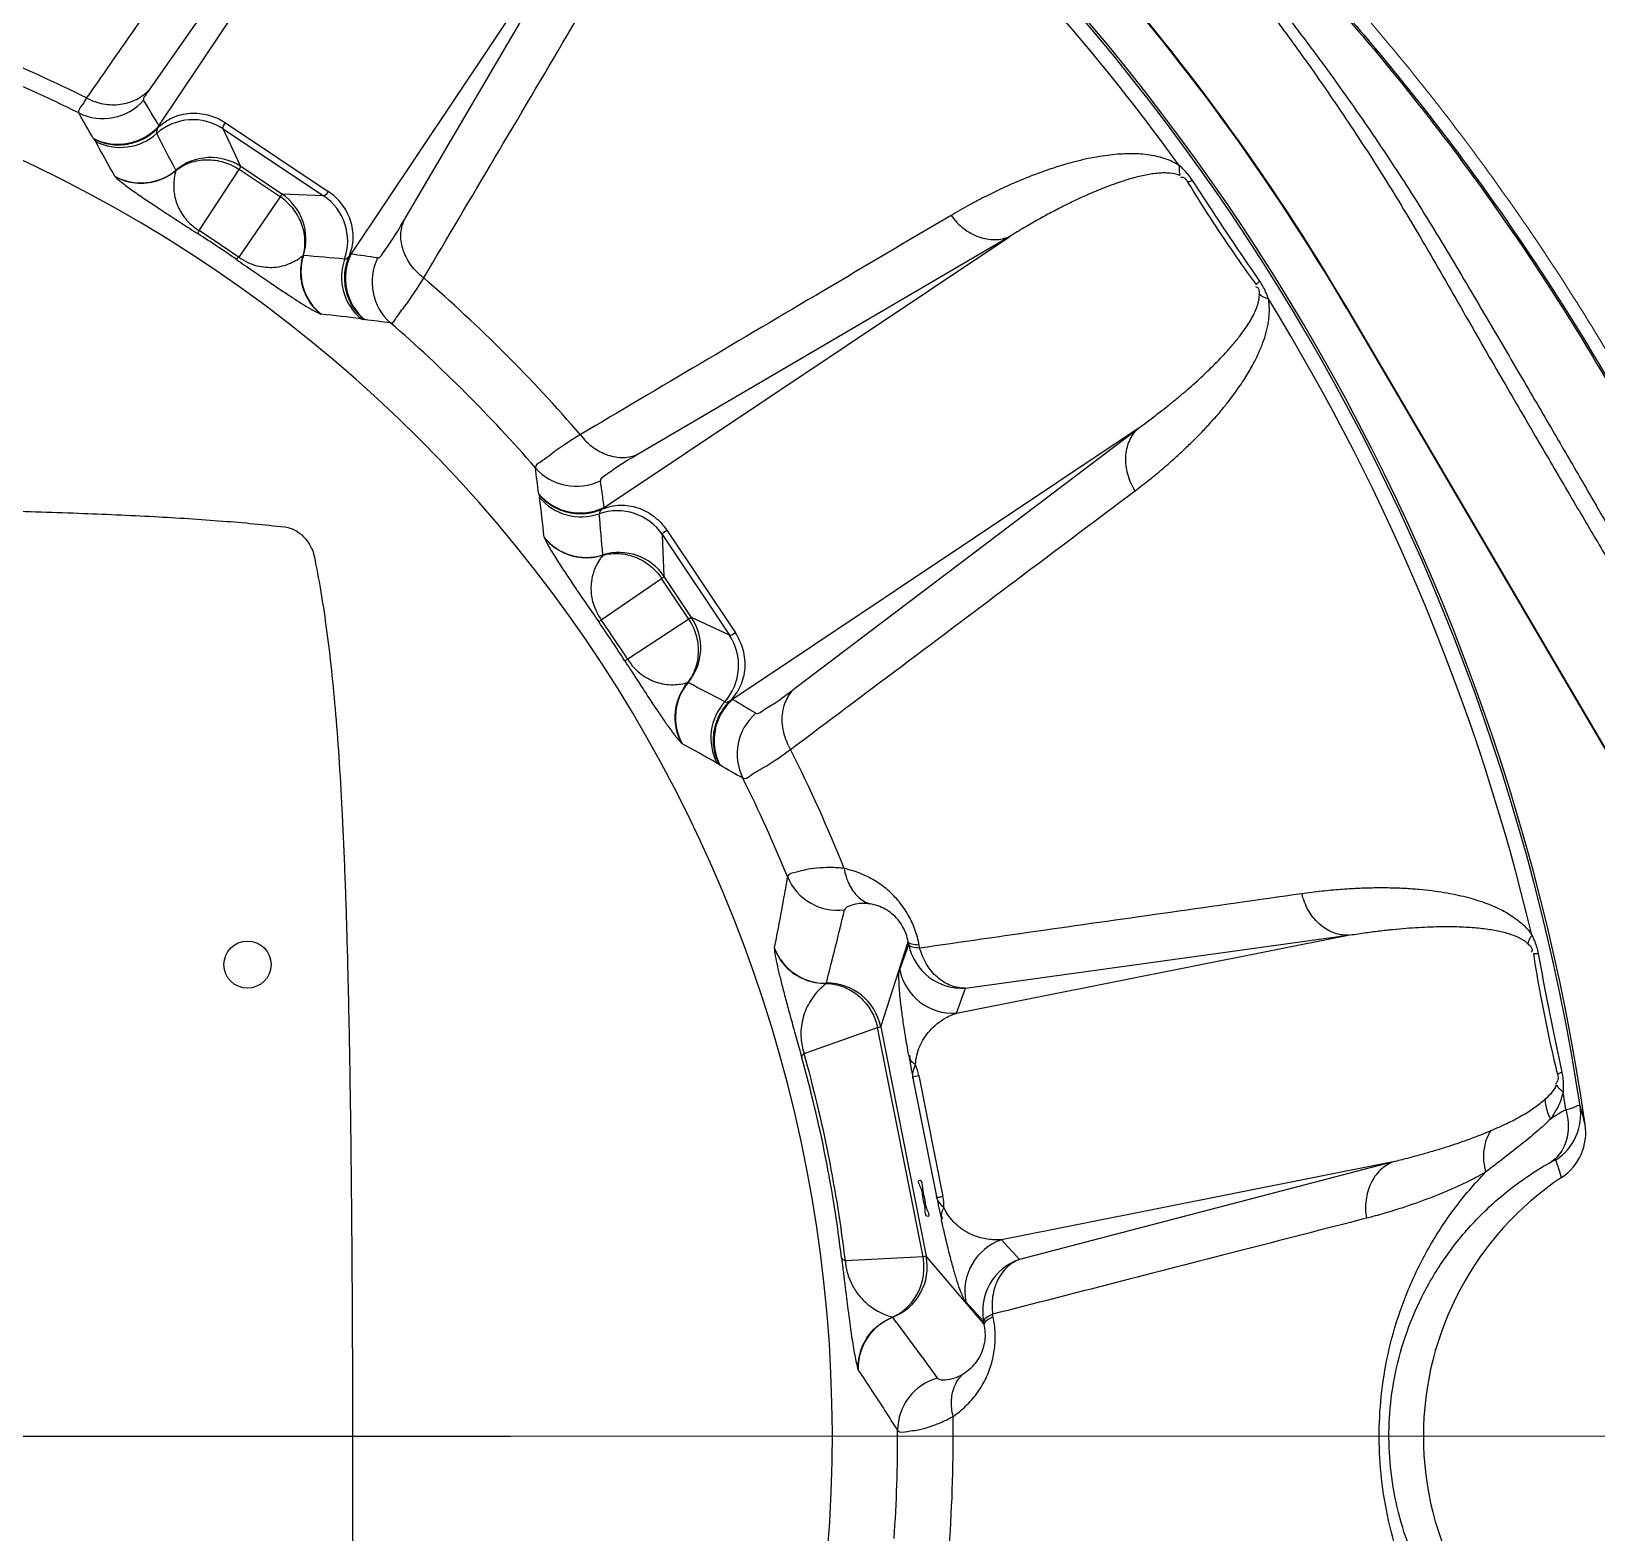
# Model space of a CAD drawing. Header units: millimetres. Extents: x 100 to 1590, y 100 to 694.
# Drawn here: x 1248.379 to 1249.148, y 537.411 to 538.148 of the extents above; entities that cross this region are included whole.
import ezdxf

# ---------------------------------------------------------------- set-up
doc = ezdxf.new("R2010")
doc.units = ezdxf.units.MM
doc.linetypes.add('CENTER', pattern=[2, 1.25, -0.25, 0.25, -0.25])
doc.layers.add('CL', color=1, linetype='CENTER', lineweight=9)
doc.layers.add('OUTLINE', color=6, linetype='Continuous', lineweight=9)

msp = doc.modelspace()

# ---------------------------------------------------------------- linework, layer by layer
at = {"color": 9, "linetype": 'Continuous'}
for p, q in [((1248.44188, 538.10187), (1248.57609, 538.30272)), ((1248.52209, 538.24091), (1248.43718, 538.1196)), ((1248.66931, 538.23806), (1248.5362, 538.03885)), ((1248.5623, 538.05547), (1248.66931, 538.23806)), ((1248.44188, 538.10187), (1248.44143, 538.10091)), ((1248.48215, 538.0818), (1248.47343, 538.10039)), ((1248.47343, 538.10039), (1248.52276, 538.06743)), ((1248.47464, 538.10329), (1248.52497, 538.06966)), ((1248.40958, 538.09577), (1248.40976, 538.09548)), ((1248.40976, 538.09548), (1248.41009, 538.09506)), ((1248.41009, 538.09506), (1248.41031, 538.09477)), ((1248.45019, 538.08005), (1248.45026, 538.07997)), ((1248.46163, 538.05039), (1248.48126, 538.08047)), ((1248.48126, 538.08047), (1248.48215, 538.0818)), ((1248.50136, 538.06704), (1248.48126, 538.08047)), ((1248.50224, 538.06837), (1248.48215, 538.0818)), ((1248.50136, 538.06704), (1248.48107, 538.0374)), ((1248.50224, 538.06837), (1248.50136, 538.06704)), ((1248.52276, 538.06743), (1248.50224, 538.06837)), ((1248.66058, 537.91447), (1248.8598, 538.04758)), ((1248.8598, 538.04758), (1248.6772, 537.94057)), ((1248.51276, 538.03821), (1248.51286, 538.03817)), ((1248.53548, 538.03807), (1248.5362, 538.03885)), ((1248.54209, 538.00687), (1248.54259, 538.00673)), ((1248.54259, 538.00673), (1248.54292, 538.00667)), ((1249.02515, 538.01227), (1249.31548, 537.5169)), ((1248.92282, 537.95326), (1248.7236, 537.82015)), ((1248.75407, 537.82551), (1248.92282, 537.95326)), ((1248.6284, 537.92119), (1248.62846, 537.92086)), ((1248.62846, 537.92086), (1248.6286, 537.92034)), ((1248.6286, 537.92034), (1248.6287, 537.91998)), ((1248.66058, 537.91447), (1248.6598, 537.91375)), ((1248.68916, 537.90103), (1248.72212, 537.8517)), ((1248.6901, 537.88051), (1248.68916, 537.90103)), ((1248.69139, 537.90324), (1248.72502, 537.85291)), ((1248.6599, 537.89113), (1248.65994, 537.89102)), ((1248.65913, 537.85934), (1248.68877, 537.87962)), ((1248.68877, 537.87962), (1248.6901, 537.88051)), ((1248.7022, 537.85953), (1248.68877, 537.87962)), ((1248.70353, 537.86041), (1248.6901, 537.88051)), ((1248.7022, 537.85953), (1248.67212, 537.8399)), ((1248.70353, 537.86041), (1248.7022, 537.85953)), ((1248.72212, 537.8517), (1248.70353, 537.86041)), ((1248.7017, 537.82852), (1248.70178, 537.82845)), ((1248.72264, 537.8197), (1248.7236, 537.82015)), ((1248.71681, 537.78834), (1248.71722, 537.78803)), ((1248.71722, 537.78803), (1248.7175, 537.78785)), ((1248.79636, 537.65939), (1248.8099, 537.70115)), ((1248.80572, 537.68754), (1248.81016, 537.69981)), ((1248.81016, 537.69981), (1248.8099, 537.70115)), ((1248.81554, 537.69824), (1248.8153, 537.69954)), ((1248.83362, 537.66613), (1249.02591, 537.70437)), ((1248.83806, 537.6784), (1249.02591, 537.70437)), ((1248.76968, 537.68085), (1248.76968, 537.68072)), ((1248.83362, 537.66613), (1248.83806, 537.6784)), ((1248.75875, 537.64636), (1248.79479, 537.65908)), ((1248.79479, 537.65908), (1248.79636, 537.65939)), ((1248.81718, 537.54652), (1248.79479, 537.65908)), ((1248.79636, 537.65939), (1248.81875, 537.54683)), ((1248.81218, 537.63428), (1248.82376, 537.57609)), ((1248.81509, 537.63547), (1248.82689, 537.5761)), ((1249.04804, 537.59312), (1248.85575, 537.55487)), ((1249.04804, 537.59312), (1248.86455, 537.54523)), ((1248.86455, 537.54523), (1248.85575, 537.55487)), ((1248.81718, 537.54652), (1248.77902, 537.54448)), ((1248.81875, 537.54683), (1248.81718, 537.54652)), ((1248.84724, 537.51343), (1248.81875, 537.54683)), ((1248.84697, 537.51477), (1248.83817, 537.52441)), ((1248.80226, 537.51692), (1248.80231, 537.51679)), ((1248.84724, 537.51343), (1248.84697, 537.51477)), ((1248.85161, 537.51699), (1248.85134, 537.51829)), ((1248.08016, 537.45842), (1248.61453, 537.45842))]:
    msp.add_line(p, q, dxfattribs=at)
at = {"color": 7, "linetype": 'Continuous'}
msp.add_line((1249.02538, 538.0124), (1249.31571, 537.51703), dxfattribs=at)
at = {"color": 9, "linetype": 'Continuous'}
for points in [[(1248.41031, 538.09477), (1248.41042, 538.09463), (1248.41051, 538.09449), (1248.4106, 538.09436), (1248.41068, 538.09424)], [(1248.4202, 538.0771), (1248.42021, 538.07708), (1248.42023, 538.07706), (1248.42025, 538.07703), (1248.42027, 538.077), (1248.4203, 538.07697), (1248.42033, 538.07694)], [(1248.94953, 538.07497), (1248.94924, 538.07486), (1248.94897, 538.07476), (1248.94869, 538.07466), (1248.94843, 538.07457), (1248.94818, 538.07448), (1248.94793, 538.0744), (1248.9477, 538.07433), (1248.94747, 538.07427), (1248.94726, 538.0742)], [(1248.4611, 538.04882), (1248.46109, 538.04888), (1248.46109, 538.04897), (1248.46111, 538.04909), (1248.46115, 538.04924), (1248.46121, 538.04941), (1248.46129, 538.04962), (1248.46139, 538.04985), (1248.4615, 538.0501), (1248.46163, 538.05039)], [(1248.47983, 538.03631), (1248.47989, 538.03632), (1248.47998, 538.03636), (1248.48008, 538.03642), (1248.4802, 538.03652), (1248.48034, 538.03664), (1248.48049, 538.03679), (1248.48067, 538.03696), (1248.48086, 538.03717), (1248.48107, 538.03739)], [(1248.98247, 538.02568), (1248.98226, 538.02546), (1248.98205, 538.02524), (1248.98186, 538.02503), (1248.98167, 538.02482), (1248.9815, 538.02462), (1248.98133, 538.02442), (1248.98117, 538.02423), (1248.98103, 538.02405), (1248.98089, 538.02387)], [(1248.52141, 538.0094), (1248.52145, 538.00938), (1248.52149, 538.00937), (1248.52153, 538.00936), (1248.52156, 538.00935), (1248.52159, 538.00934), (1248.52161, 538.00934)], [(1248.54109, 538.0071), (1248.54124, 538.00707), (1248.5414, 538.00704), (1248.54157, 538.00701), (1248.54174, 538.00696), (1248.54209, 538.00687)], [(1248.6287, 537.91998), (1248.62874, 537.91981), (1248.62878, 537.91965), (1248.62881, 537.9195), (1248.62883, 537.91935)], [(1248.63107, 537.89988), (1248.63108, 537.89986), (1248.63108, 537.89983), (1248.63109, 537.8998), (1248.6311, 537.89976), (1248.63112, 537.89972), (1248.63113, 537.89968)], [(1248.65804, 537.8581), (1248.65805, 537.85816), (1248.65809, 537.85824), (1248.65815, 537.85834), (1248.65825, 537.85846), (1248.65837, 537.8586), (1248.65852, 537.85876), (1248.65869, 537.85894), (1248.6589, 537.85913), (1248.65913, 537.85934)], [(1248.67055, 537.83937), (1248.67062, 537.83935), (1248.67071, 537.83936), (1248.67082, 537.83938), (1248.67097, 537.83942), (1248.67115, 537.83948), (1248.67135, 537.83956), (1248.67158, 537.83965), (1248.67183, 537.83977), (1248.67212, 537.8399)], [(1248.69867, 537.7986), (1248.6987, 537.79857), (1248.69873, 537.79854), (1248.69876, 537.79852), (1248.69879, 537.7985), (1248.69881, 537.79848), (1248.69884, 537.79847)], [(1248.71597, 537.78894), (1248.7161, 537.78886), (1248.71624, 537.78877), (1248.71638, 537.78867), (1248.71652, 537.78857), (1248.71681, 537.78834)], [(1248.74407, 537.69844), (1248.74406, 537.69841), (1248.74406, 537.69838), (1248.74406, 537.69834), (1248.74406, 537.69829), (1248.74406, 537.69824), (1248.74407, 537.69818)], [(1249.1169, 537.69551), (1249.11713, 537.69548), (1249.11736, 537.69545), (1249.1176, 537.69543), (1249.11786, 537.69541), (1249.11813, 537.69539), (1249.1184, 537.69538), (1249.11869, 537.69536), (1249.11899, 537.69535), (1249.1193, 537.69534)], [(1248.75762, 537.64419), (1248.75761, 537.6444), (1248.75764, 537.64462), (1248.7577, 537.64484), (1248.75779, 537.64508), (1248.75791, 537.64532), (1248.75807, 537.64557), (1248.75827, 537.64582), (1248.75849, 537.64609), (1248.75875, 537.64636)], [(1249.12871, 537.63614), (1249.12891, 537.63625), (1249.12911, 537.63636), (1249.12933, 537.63647), (1249.12956, 537.63659), (1249.1298, 537.63671), (1249.13005, 537.63683), (1249.13031, 537.63695), (1249.13058, 537.63708), (1249.13086, 537.6372)], [(1249.12597, 537.59324), (1249.12637, 537.59346), (1249.12672, 537.59364), (1249.12703, 537.59379), (1249.1273, 537.59392), (1249.12753, 537.59401), (1249.12771, 537.59408), (1249.12784, 537.59411), (1249.12793, 537.59411), (1249.12797, 537.59408)], [(1248.77714, 537.54605), (1248.77721, 537.54586), (1248.77732, 537.54567), (1248.77746, 537.54548), (1248.77763, 537.5453), (1248.77784, 537.54513), (1248.77809, 537.54496), (1248.77836, 537.54479), (1248.77867, 537.54464), (1248.77902, 537.54448)], [(1248.78528, 537.49098), (1248.7853, 537.49093), (1248.78532, 537.49088), (1248.78533, 537.49084), (1248.78535, 537.4908), (1248.78537, 537.49077), (1248.78538, 537.49074)]]:
    msp.add_lwpolyline(points, dxfattribs=at)
msp.add_circle((1248.48539, 537.68999), 0.01158, dxfattribs=at)
for centre, radius, start, end in [((1248.08016, 537.45842), 1.07206, 8.69647, 56.29203), ((1248.08016, 537.45842), 1.0732, 8.20144, 55.91619), ((1248.08016, 537.45842), 1.06481, 35.87074, 54.12926), ((1248.08016, 537.45842), 1.09533, 30.37379, 41.98787), ((1248.08016, 537.45842), 0.73363, 63.59834, 67.64787), ((1248.08016, 537.45842), 0.72532, 63.61597, 67.6153), ((1248.41432, 538.13217), 0.02674, 243.72267, 318.63782), ((1247.51861, 537.56233), 1.06936, 30.30108, 31.0879), ((1247.50998, 537.58996), 1.03205, 29.34697, 30.14163), ((1248.42181, 538.11954), 0.02674, 242.77492, 318.63544), ((1248.42296, 538.11798), 0.02673, 242.63927, 311.83188), ((1248.45862, 538.07813), 0.02674, 56.36469, 131.81436), ((1246.50821, 537.07867), 2.18495, 27.27785, 27.81049), ((1248.08016, 537.45842), 0.69242, 274.08851, 66.68372), ((1247.52532, 537.59086), 1.01845, 28.51803, 29.62081), ((1248.46734, 538.05954), 0.02674, 56.36366, 129.89913), ((1248.43303, 538.10056), 0.02673, 241.3136, 309.91285), ((1248.48735, 538.04617), 0.02674, 342.60086, 56.13635), ((1248.50786, 538.04523), 0.02674, 340.68562, 56.13533), ((1248.11268, 537.5071), 0.6441, 55.24803, 57.25197), ((1248.09881, 537.48635), 0.67065, 55.25112, 57.24888), ((1248.53837, 538.03017), 0.02673, 162.58733, 231.18782), ((1248.32871, 535.83631), 2.20955, 84.69247, 85.21918), ((1248.55832, 538.02754), 0.02673, 160.66687, 229.86053), ((1248.5602, 538.02707), 0.02674, 153.8646, 229.72516), ((1248.39109, 536.97967), 1.06907, 81.4906, 82.19898), ((1248.57329, 538.0252), 0.02674, 153.8641, 228.8722), ((1248.08016, 537.45842), 0.75185, 40.85016, 49.14984), ((1248.08016, 537.45842), 1.06481, 13.37128, 31.62926), ((1248.41376, 536.98714), 1.02787, 82.88424, 83.97691), ((1248.41991, 536.98223), 1.0318, 82.43774, 83.15309), ((1248.08016, 537.45842), 0.72453, 41.02159, 48.97841), ((1248.64693, 537.95155), 0.02674, 221.12849, 296.13759), ((1247.60396, 537.79818), 1.0318, 6.84691, 7.56226), ((1248.6488, 537.93847), 0.02674, 220.27492, 296.13544), ((1247.60141, 537.76936), 1.06907, 7.80102, 8.5094), ((1247.61823, 537.79311), 1.01845, 6.01803, 7.12081), ((1248.64927, 537.93659), 0.02673, 220.13927, 289.33188), ((1248.66696, 537.88613), 0.02674, 33.86469, 109.31436), ((1246.48255, 537.70914), 2.18495, 4.77785, 5.31049), ((1248.6519, 537.91664), 0.02673, 218.8136, 287.41285), ((1248.6679, 537.86561), 0.02674, 33.86366, 107.39913), ((1248.10808, 537.47708), 0.67065, 32.75112, 34.74888), ((1248.68127, 537.8456), 0.02674, 320.10086, 33.63635), ((1248.12883, 537.49095), 0.6441, 32.74803, 34.75197), ((1248.69986, 537.83689), 0.02674, 318.18562, 33.63533), ((1248.72229, 537.8113), 0.02673, 140.08733, 208.68782), ((1247.68903, 535.86467), 2.20955, 62.19247, 62.71918), ((1248.73971, 537.80123), 0.02673, 138.16687, 207.36053), ((1248.74127, 537.80008), 0.02674, 131.3646, 207.22516), ((1248.18421, 536.89713), 1.06907, 58.9906, 59.69898), ((1248.75264, 537.79334), 0.02674, 131.3641, 206.3722), ((1248.20801, 536.89535), 1.02787, 60.38424, 61.47691), ((1248.08016, 537.45842), 0.75185, 21.76014, 26.64984), ((1248.21182, 536.88846), 1.0318, 59.93774, 60.65309), ((1248.08016, 537.45842), 0.72453, 22.28545, 26.47841), ((1248.77529, 537.74337), 0.02674, 202.39938, 277.08662), ((1245.90232, 538.41022), 2.95867, 345.72836, 346.44626), ((1248.76919, 537.70758), 0.02674, 199.99144, 271.03589), ((1248.83637, 537.70508), 0.02674, 191.36797, 273.61862), ((1248.83194, 537.69281), 0.02674, 191.36788, 273.61859), ((1248.77015, 537.65412), 0.02674, 11.37907, 91.01146), ((1248.13756, 537.46984), 0.64411, 6.7949, 15.7051), ((1248.11303, 537.46496), 0.67072, 6.80904, 15.6909), ((1252.85825, 538.37642), 4.11356, 190.23369, 190.39379), ((1248.78699, 537.62989), 0.02865, 11.24422, 22.20276), ((1248.08016, 537.45842), 1.06481, 8.65975, 9.12926), ((1249.22311, 537.46255), 0.18041, 120.02761, 122.82127), ((1249.1135, 537.61651), 0.02669, 302.819, 8.64991), ((1248.20527, 537.35641), 0.97122, 15.2284, 15.7793), ((1247.244, 536.97306), 1.98368, 17.98223, 18.24397), ((1249.2157, 537.45842), 0.15281, 123.76085, 236.23915), ((1252.82898, 538.43516), 4.09632, 192.10573, 192.26652), ((1248.7988, 537.57051), 0.02865, 0.29724, 11.25578), ((1248.86441, 537.52957), 0.02674, 108.88144, 191.13209), ((1248.79251, 537.54168), 0.02674, 291.48854, 11.12093), ((1248.8732, 537.51993), 0.02674, 108.88135, 191.13202), ((1248.81209, 537.49191), 0.02674, 111.46396, 182.50867), ((1246.43233, 535.74566), 2.95867, 36.05374, 36.77164), ((1248.83142, 537.46118), 0.02674, 105.41324, 180.09914), ((1248.08016, 537.45842), 0.75185, 355.85016, 0.73986), ((1248.08016, 537.45842), 0.72453, 356.02159, 0.21455)]:
    msp.add_arc(centre, radius, start, end, dxfattribs=at)
at = {"color": 7, "linetype": 'Continuous'}
for centre, radius, start, end in [((1248.08016, 537.45842), 1.0956, 30.37379, 41.98687), ((1249.11591, 537.60769), 0.02675, 303.78916, 8.22694)]:
    msp.add_arc(centre, radius, start, end, dxfattribs=at)
at = {"color": 9, "linetype": 'Continuous'}
for points, start_tangent, end_tangent in [([(1248.89039, 538.27161), (1248.89727, 538.26442), (1248.90824, 538.25272), (1248.91999, 538.23984), (1248.93256, 538.22566), (1248.94597, 538.21003), (1248.96023, 538.19279), (1248.97537, 538.17376), (1248.99138, 538.15272), (1249.00825, 538.12945), (1249.02596, 538.10365), (1249.04458, 538.07486), (1249.06402, 538.04258), (1249.08366, 538.00846), (1249.10228, 537.97623), (1249.1189, 537.94771), (1249.13367, 537.9225), (1249.14699, 537.89989), (1249.15905, 537.87952), (1249.17001, 537.86111), (1249.18, 537.84444), (1249.1891, 537.8293), (1249.19743, 537.81555), (1249.20504, 537.80304), (1249.21201, 537.79166), (1249.21837, 537.78133), (1249.22419, 537.77194), (1249.2295, 537.76343), (1249.23434, 537.75574), (1249.23873, 537.74882), (1249.24271, 537.7426), (1249.24631, 537.73702), (1249.24958, 537.73201), (1249.25251, 537.72756), (1249.25512, 537.72366), (1249.25741, 537.72029), (1249.25941, 537.71738), (1249.26118, 537.71486), (1249.26426, 537.71063), (1249.268, 537.70593)], (0.693821, -0.720148), (0.66531, -0.746567)), ([(1248.8921, 538.27326), (1248.90246, 538.26282), (1248.91359, 538.25132), (1248.92552, 538.23866), (1248.93827, 538.22472), (1248.95188, 538.20936), (1248.96635, 538.19242), (1248.98171, 538.17371), (1248.99796, 538.15303), (1249.01509, 538.13015), (1249.03311, 538.10477), (1249.05212, 538.07638), (1249.07181, 538.04484), (1249.09132, 538.01202), (1249.10948, 537.98109), (1249.12557, 537.9536), (1249.13975, 537.92921), (1249.15244, 537.90727), (1249.16386, 537.88745), (1249.17417, 537.8695), (1249.18351, 537.85321), (1249.19199, 537.83839), (1249.1997, 537.82491), (1249.20671, 537.81263), (1249.21311, 537.80144), (1249.21895, 537.79126), (1249.22426, 537.782), (1249.2291, 537.77359), (1249.2335, 537.76598), (1249.23748, 537.75911), (1249.24109, 537.75293), (1249.24436, 537.74738), (1249.24731, 537.74239), (1249.24997, 537.73794), (1249.25233, 537.73401), (1249.25441, 537.73059), (1249.25622, 537.72764), (1249.25781, 537.72509), (1249.26056, 537.72083), (1249.2639, 537.71598)], (0.708291, -0.70592), (0.598403, -0.801195)), ([(1248.49076, 538.23711), (1248.46197, 538.19566), (1248.43385, 538.15516), (1248.40637, 538.11553)], (-0.570577, -0.821244), (-0.569735, -0.821829)), ([(1248.95758, 538.22665), (1249.0275, 538.15238), (1249.0847, 538.08061), (1249.13104, 538.01278), (1249.16869, 537.9491), (1249.19948, 537.88921), (1249.22455, 537.8333), (1249.24489, 537.7813), (1249.26146, 537.73273)], (0.716492, -0.697595), (0.302729, -0.953077)), ([(1248.95816, 538.22725), (1249.02813, 538.15292), (1249.08537, 538.0811), (1249.13174, 538.01323), (1249.16942, 537.9495), (1249.20023, 537.88957), (1249.22532, 537.83362), (1249.24568, 537.78158), (1249.26225, 537.73298)], (0.716484, -0.697604), (0.302729, -0.953077)), ([(1248.57193, 538.02714), (1248.60672, 538.0859), (1248.64256, 538.14651), (1248.6796, 538.20919)], (0.50975, 0.860323), (0.508514, 0.861054)), ([(1248.40637, 538.11553), (1248.40437, 538.11226), (1248.40248, 538.10819)], (-0.533671, -0.845692), (0.345771, -0.938319)), ([(1248.40637, 538.11553), (1248.41454, 538.11266), (1248.42299, 538.11241), (1248.43081, 538.11481), (1248.43718, 538.1196)], (0.883364, -0.468687), (0.678391, 0.734701)), ([(1248.43718, 538.1196), (1248.43567, 538.11736), (1248.43439, 538.1145)], (-0.573614, -0.819126), (0.51635, -0.856378)), ([(1248.44143, 538.10091), (1248.44858, 538.10585), (1248.45719, 538.108), (1248.46624, 538.10711), (1248.47464, 538.10329)], (0.704287, 0.709916), (0.83147, -0.55557)), ([(1248.40976, 538.09548), (1248.41792, 538.09283), (1248.42649, 538.09291), (1248.43461, 538.0957), (1248.44143, 538.10091)], (0.888966, -0.457973), (0.686654, 0.726985)), ([(1248.44143, 538.10091), (1248.44079, 538.09806)], (-0.412268, -0.911063), (0.465607, -0.884991)), ([(1248.47343, 538.10039), (1248.47464, 538.10329)], (-0.58207, 0.813138), (0.555689, 0.83139)), ([(1248.45026, 538.07997), (1248.45732, 538.08378), (1248.46538, 538.08519), (1248.47364, 538.08404), (1248.48126, 538.08047)], (0.789774, 0.613398), (0.832182, -0.554503)), ([(1248.94302, 538.08236), (1248.93941, 538.08435), (1248.93558, 538.08585), (1248.93153, 538.08693), (1248.92731, 538.08764), (1248.92296, 538.08803), (1248.9185, 538.08812), (1248.91386, 538.08794), (1248.90898, 538.0875), (1248.90379, 538.08677), (1248.89824, 538.08573), (1248.89229, 538.08435), (1248.8859, 538.08259), (1248.87902, 538.0804), (1248.87176, 538.07778), (1248.86431, 538.07479), (1248.85663, 538.0714), (1248.84859, 538.06752), (1248.84005, 538.06305), (1248.83092, 538.05787)], (-0.8382, 0.545363), (-0.861051, -0.508518)), ([(1248.94302, 538.08236), (1248.94299, 538.07897), (1248.94349, 538.07765)], (-0.094072, -0.995565), (0.511803, -0.859103)), ([(1248.94953, 538.07497), (1248.94742, 538.07787), (1248.94302, 538.08236)], (-0.541307, 0.840825), (-0.752275, 0.65885)), ([(1248.42033, 538.07694), (1248.43042, 538.07383), (1248.44095, 538.07489), (1248.45026, 538.07997)], (0.877663, -0.479279), (0.766186, 0.642618)), ([(1248.42033, 538.07694), (1248.42348, 538.07418), (1248.42619, 538.0721), (1248.42916, 538.06995), (1248.43222, 538.06781), (1248.43528, 538.06572), (1248.43839, 538.06363), (1248.44167, 538.06145), (1248.44534, 538.05904), (1248.44917, 538.05654), (1248.453, 538.05405), (1248.45689, 538.05153), (1248.4611, 538.04882)], (0.702905, -0.711283), (0.84103, -0.540989)), ([(1248.45026, 538.07997), (1248.44943, 538.07621), (1248.44915, 538.07276), (1248.44929, 538.06959), (1248.44976, 538.06679), (1248.45086, 538.06318), (1248.45233, 538.06006), (1248.45432, 538.05702), (1248.45675, 538.05424), (1248.46163, 538.05039)], (-0.280799, -0.959767), (0.849574, -0.527469)), ([(1248.94321, 538.07748), (1248.9384, 538.07859), (1248.93567, 538.0787), (1248.93277, 538.07856), (1248.92973, 538.07821), (1248.92656, 538.07767), (1248.92323, 538.07694), (1248.91969, 538.07601), (1248.91589, 538.07488), (1248.91179, 538.0735), (1248.90736, 538.07187), (1248.90255, 538.06995), (1248.89734, 538.0677), (1248.89178, 538.06514), (1248.88604, 538.06232), (1248.88008, 538.05924), (1248.87379, 538.0558), (1248.86706, 538.05195), (1248.8598, 538.04758)], (-0.921749, 0.387787), (-0.85111, -0.524988)), ([(1248.94726, 538.0742), (1248.94531, 538.07634), (1248.94356, 538.07637)], (-0.478144, 0.878281), (-0.952131, -0.305691)), ([(1248.98247, 538.02568), (1248.97168, 538.04147), (1248.96067, 538.05793), (1248.94953, 538.07497)], (-0.569909, 0.821708), (-0.541007, 0.841018)), ([(1248.51276, 538.03821), (1248.51358, 538.04619), (1248.51179, 538.05418), (1248.50758, 538.06137), (1248.50136, 538.06704)], (0.264473, 0.964393), (-0.830756, 0.556637)), ([(1248.52497, 538.06966), (1248.52276, 538.06743)], (-0.555452, -0.831549), (-0.97399, 0.226589)), ([(1248.53548, 538.03807), (1248.53731, 538.04657), (1248.536, 538.05535), (1248.53172, 538.06336), (1248.52497, 538.06966)], (0.386358, 0.922349), (-0.83147, 0.55557)), ([(1248.98089, 538.02387), (1248.96957, 538.03981), (1248.95833, 538.0566), (1248.94726, 538.0742)], (-0.593137, 0.805102), (-0.516751, 0.856136)), ([(1248.54928, 538.03698), (1248.55163, 538.03894), (1248.55603, 538.04518), (1248.5623, 538.05547)], (0.989544, -0.144233), (0.505408, 0.86288)), ([(1248.57193, 538.02714), (1248.5658, 538.03333), (1248.56192, 538.04065), (1248.56071, 538.04831), (1248.5623, 538.05547)], (-0.794806, 0.606864), (0.407785, 0.913078)), ([(1248.83092, 538.05787), (1248.76824, 538.02083), (1248.70763, 537.98499), (1248.64887, 537.9502)], (-0.861054, -0.508514), (-0.860323, -0.50975)), ([(1248.83092, 538.05787), (1248.83713, 538.05143), (1248.84459, 538.04731), (1248.85245, 538.04597), (1248.8598, 538.04758)], (0.586145, -0.810206), (0.91298, 0.408004)), ([(1248.47983, 538.03631), (1248.484, 538.03342), (1248.48802, 538.03064), (1248.49184, 538.02802), (1248.49539, 538.0256), (1248.49867, 538.02337), (1248.50171, 538.02132), (1248.50451, 538.01946), (1248.50713, 538.01773), (1248.50962, 538.01613), (1248.51197, 538.01464), (1248.51627, 538.01204), (1248.52141, 538.0094)], (0.822027, -0.569449), (0.926158, -0.377136)), ([(1248.48107, 538.0374), (1248.48555, 538.03478), (1248.49006, 538.03317), (1248.49435, 538.03243), (1248.49843, 538.03241), (1248.50248, 538.03306), (1248.50658, 538.03445), (1248.51276, 538.03821)], (0.813025, -0.582229), (0.779245, 0.626719)), ([(1248.52141, 538.0094), (1248.51467, 538.01753), (1248.51163, 538.02766), (1248.51276, 538.03821)], (-0.778653, 0.627455), (0.300498, 0.953782)), ([(1248.54259, 538.00673), (1248.53702, 538.01325), (1248.53381, 538.0212), (1248.53327, 538.02977), (1248.53548, 538.03807)], (-0.763297, 0.646048), (0.408896, 0.912581)), ([(1248.53309, 538.03639), (1248.53548, 538.03807)], (0.995833, -0.091201), (0.683944, 0.729535)), ([(1248.5557, 538.00506), (1248.55847, 538.00753), (1248.56394, 538.01497), (1248.57193, 538.02714)], (0.999281, -0.037921), (0.536172, 0.844108)), ([(1248.98236, 538.01888), (1248.98189, 538.02204), (1248.98062, 538.02278)], (-0.00657, 0.999978), (-0.970554, 0.240883)), ([(1248.9868, 538.01683), (1248.98543, 538.02037), (1248.98247, 538.02568)], (-0.321102, 0.947045), (-0.569296, 0.822133)), ([(1248.92127, 537.92265), (1248.92833, 537.92811), (1248.93464, 537.9333), (1248.94034, 537.93824), (1248.94553, 537.943), (1248.95032, 537.94764), (1248.95481, 537.95223), (1248.95906, 537.95684), (1248.96301, 537.96138), (1248.96651, 537.96567), (1248.96959, 537.9697), (1248.9723, 537.97347), (1248.97466, 537.977), (1248.97671, 537.98029), (1248.9785, 537.98338), (1248.98005, 537.98628), (1248.98141, 537.98902), (1248.9826, 537.99164), (1248.98364, 537.99418), (1248.98535, 537.9992), (1248.98662, 538.00446), (1248.98702, 538.00712), (1248.98728, 538.01213), (1248.9868, 538.01683)], (0.799315, 0.600912), (-0.18575, 0.982597)), ([(1248.92282, 537.95326), (1248.92862, 537.95753), (1248.93385, 537.96153), (1248.9386, 537.9653), (1248.94297, 537.96888), (1248.94702, 537.97233), (1248.95086, 537.97571), (1248.95453, 537.97907), (1248.95796, 537.98235), (1248.96104, 537.9854), (1248.96379, 537.98825), (1248.96623, 537.99089), (1248.96839, 537.99333), (1248.9703, 537.99559), (1248.97199, 537.99769), (1248.97483, 538.00147), (1248.97711, 538.00487), (1248.979, 538.00812), (1248.9806, 538.01144), (1248.98174, 538.01466), (1248.98236, 538.01888)], (0.81073, 0.585421), (-0.006634, 0.999978)), ([(1248.9868, 538.01683), (1248.98365, 538.0181), (1248.98263, 538.01908)], (-0.955818, 0.29396), (-0.597785, 0.801657)), ([(1248.92127, 537.92265), (1248.9177, 537.93084), (1248.91675, 537.93931), (1248.91852, 537.94708), (1248.92282, 537.95326)], (-0.524224, 0.85158), (0.72633, 0.687346)), ([(1248.64887, 537.9502), (1248.6367, 537.94221), (1248.62926, 537.93673), (1248.62679, 537.93397)], (-0.844108, -0.536172), (0.037921, -0.999281)), ([(1248.64887, 537.9502), (1248.65506, 537.94407), (1248.66239, 537.94019), (1248.67004, 537.93897), (1248.6772, 537.94057)], (0.606859, -0.79481), (0.91309, 0.407758)), ([(1248.6772, 537.94057), (1248.66692, 537.93429), (1248.66068, 537.9299), (1248.65871, 537.92755)], (-0.86288, -0.505408), (0.144236, -0.989543)), ([(1248.62846, 537.92086), (1248.63498, 537.91529), (1248.64294, 537.91207), (1248.6515, 537.91154), (1248.6598, 537.91375)], (0.646039, -0.763304), (0.91259, 0.408875)), ([(1248.75213, 537.79566), (1248.80651, 537.83644), (1248.86288, 537.87876), (1248.92127, 537.92265)], (0.800179, 0.599761), (0.799316, 0.60091)), ([(1248.31456, 537.91386), (1248.36077, 537.91291), (1248.40227, 537.91165), (1248.43968, 537.90999), (1248.47328, 537.90779), (1248.50367, 537.90487)], (0.999862, -0.016606), (0.993292, -0.115632)), ([(1248.6598, 537.91375), (1248.65812, 537.91136)], (-0.729534, -0.683944), (0.091494, -0.995806)), ([(1248.6598, 537.91375), (1248.6683, 537.91558), (1248.67708, 537.91427), (1248.68509, 537.90998), (1248.69139, 537.90324)], (0.922349, 0.386358), (0.55557, -0.83147)), ([(1248.50367, 537.90487), (1248.50695, 537.90406), (1248.50972, 537.90267), (1248.51201, 537.90095), (1248.51533, 537.89711), (1248.51727, 537.89342), (1248.51824, 537.89016)], (0.993226, -0.116201), (0.198835, -0.980033)), ([(1248.63113, 537.89968), (1248.63299, 537.89593), (1248.6347, 537.89297), (1248.63662, 537.88984), (1248.63862, 537.8867), (1248.64065, 537.88359), (1248.64272, 537.88048), (1248.64492, 537.8772), (1248.64738, 537.87357), (1248.64997, 537.86979), (1248.65255, 537.86603), (1248.65519, 537.86222), (1248.65804, 537.8581)], (0.377204, -0.92613), (0.569983, -0.821657)), ([(1248.63113, 537.89968), (1248.63926, 537.89294), (1248.6494, 537.8899), (1248.65994, 537.89102)], (0.627443, -0.778663), (0.953783, 0.300495)), ([(1248.68916, 537.90103), (1248.69139, 537.90324)], (-0.226588, 0.973991), (0.831549, 0.555451)), ([(1248.51824, 537.89016), (1248.52123, 537.87407), (1248.52392, 537.85648), (1248.52631, 537.83712), (1248.52841, 537.81574), (1248.53022, 537.79208), (1248.53176, 537.76602), (1248.53303, 537.73763), (1248.53408, 537.70685), (1248.53493, 537.6734), (1248.53562, 537.6371), (1248.53616, 537.59784), (1248.53657, 537.55531), (1248.53685, 537.50935), (1248.537, 537.45981), (1248.537, 537.40624), (1248.53682, 537.34805), (1248.53637, 537.28459), (1248.53554, 537.22126), (1248.53432, 537.1655), (1248.53257, 537.11616), (1248.53011, 537.07301), (1248.5266, 537.03491)], (0.198836, -0.980033), (-0.115632, -0.993292)), ([(1248.65994, 537.89102), (1248.65774, 537.88787), (1248.65615, 537.88479), (1248.65508, 537.88181), (1248.65443, 537.87904), (1248.65407, 537.87529), (1248.65424, 537.87184), (1248.65491, 537.86827), (1248.6561, 537.86477), (1248.65913, 537.85934)], (-0.626711, -0.779252), (0.58305, -0.812436)), ([(1248.65994, 537.89102), (1248.66793, 537.89184), (1248.67591, 537.89006), (1248.6831, 537.88584), (1248.68877, 537.87962)], (0.964393, 0.264473), (0.556637, -0.830756)), ([(1248.7017, 537.82852), (1248.70551, 537.83559), (1248.70692, 537.84365), (1248.70578, 537.8519), (1248.7022, 537.85953)], (0.613398, 0.789774), (-0.554503, 0.832182)), ([(1248.72502, 537.85291), (1248.72212, 537.8517)], (-0.83139, -0.555689), (-0.813138, 0.582071)), ([(1248.72264, 537.8197), (1248.72758, 537.82686), (1248.72973, 537.83547), (1248.72884, 537.84451), (1248.72502, 537.85291)], (0.709916, 0.704287), (-0.55557, 0.83147)), ([(1248.67055, 537.83937), (1248.6733, 537.83511), (1248.67595, 537.831), (1248.67848, 537.82712), (1248.68083, 537.82352), (1248.68301, 537.82021), (1248.68503, 537.81716), (1248.68691, 537.81436), (1248.68867, 537.81176), (1248.69035, 537.80933), (1248.69195, 537.80705), (1248.69493, 537.80301), (1248.69867, 537.7986)], (0.541535, -0.840678), (0.711335, -0.702853)), ([(1248.67212, 537.8399), (1248.67525, 537.83577), (1248.6788, 537.83255), (1248.68248, 537.83023), (1248.68624, 537.82865), (1248.69023, 537.8277), (1248.69456, 537.82741), (1248.7017, 537.82852)], (0.528327, -0.849041), (0.959764, 0.280808)), ([(1248.69867, 537.7986), (1248.69556, 537.80869), (1248.69662, 537.81922), (1248.7017, 537.82852)], (-0.479265, 0.87767), (0.642621, 0.766184)), ([(1248.73497, 537.81341), (1248.7379, 537.81433), (1248.74435, 537.81841), (1248.75407, 537.82551)], (0.859024, -0.511936), (0.797146, 0.603786)), ([(1248.75213, 537.79566), (1248.74884, 537.80372), (1248.74806, 537.81197), (1248.74987, 537.81951), (1248.75407, 537.82551)], (-0.502068, 0.864828), (0.726164, 0.687521)), ([(1248.71722, 537.78803), (1248.71457, 537.79618), (1248.71464, 537.80476), (1248.71743, 537.81288), (1248.72264, 537.8197)], (-0.457962, 0.888972), (0.727, 0.686637)), ([(1248.71979, 537.81906), (1248.72264, 537.8197)], (0.885128, -0.465347), (0.911062, 0.412269)), ([(1248.72869, 537.78146), (1248.73219, 537.78269), (1248.7401, 537.78747), (1248.75213, 537.79566)], (0.908703, -0.417442), (0.818385, 0.57467)), ([(1248.77843, 537.73715), (1248.77142, 537.73762), (1248.76502, 537.73734), (1248.75944, 537.73651), (1248.75495, 537.73539), (1248.75057, 537.73318)], (-0.992003, 0.126214), (-0.257574, -0.966259)), ([(1248.8153, 537.69954), (1248.81318, 537.70722), (1248.8099, 537.71431), (1248.80538, 537.7209), (1248.79976, 537.72665), (1248.7933, 537.73131), (1248.78616, 537.73482), (1248.77843, 537.73715)], (-0.186693, 0.982418), (-0.97743, 0.211261)), ([(1248.77843, 537.73715), (1248.78082, 537.72942), (1248.78515, 537.7234), (1248.79096, 537.71976)], (0.155011, -0.987913), (0.940189, -0.340654)), ([(1248.75057, 537.73318), (1248.74855, 537.72181), (1248.74639, 537.71023), (1248.74407, 537.69844)], (-0.170779, -0.985309), (-0.198362, -0.980129)), ([(1248.81554, 537.69824), (1248.87632, 537.70691), (1248.93878, 537.7158), (1249.00317, 537.72493)], (0.989936, 0.141516), (0.99011, 0.140294)), ([(1249.00317, 537.72493), (1249.01299, 537.72616), (1249.02211, 537.72701), (1249.03064, 537.72753), (1249.03874, 537.72777), (1249.0465, 537.72775), (1249.05393, 537.72748), (1249.06081, 537.72699), (1249.06719, 537.7263), (1249.07312, 537.72543), (1249.07865, 537.72439), (1249.08381, 537.7232), (1249.08859, 537.72186), (1249.09304, 537.72037), (1249.09716, 537.71875), (1249.10098, 537.71697), (1249.10454, 537.71501), (1249.10786, 537.71284), (1249.11092, 537.71043), (1249.11368, 537.70773), (1249.1161, 537.70467)], (0.99011, 0.140295), (0.562841, -0.826566)), ([(1249.02591, 537.70437), (1249.01851, 537.7057), (1249.01176, 537.70995), (1249.00644, 537.71661), (1249.00317, 537.72493)], (-0.99962, -0.027566), (-0.231476, 0.972841)), ([(1248.79096, 537.71976), (1248.78788, 537.72002), (1248.78507, 537.71984), (1248.78064, 537.71858), (1248.77859, 537.71684)], (-0.987758, 0.155997), (-0.234186, -0.972192)), ([(1248.8099, 537.70115), (1248.80882, 537.70513), (1248.80714, 537.70875), (1248.80481, 537.71208), (1248.80192, 537.71493), (1248.7986, 537.71717), (1248.79493, 537.71878), (1248.79096, 537.71976)], (-0.183489, 0.983022), (-0.987765, 0.155949)), ([(1249.02591, 537.70437), (1249.03381, 537.70557), (1249.04112, 537.70652), (1249.04795, 537.70727), (1249.0544, 537.70785), (1249.06058, 537.70827), (1249.06647, 537.70854), (1249.07191, 537.70867), (1249.07693, 537.70866), (1249.08159, 537.70854), (1249.08592, 537.7083), (1249.08994, 537.70797), (1249.09366, 537.70753), (1249.09709, 537.707), (1249.10026, 537.70638), (1249.10318, 537.70567), (1249.10589, 537.70484), (1249.11066, 537.7028), (1249.11441, 537.70008)], (0.987227, 0.159319), (0.701831, -0.712344)), ([(1248.74407, 537.69818), (1248.74462, 537.69424), (1248.74561, 537.68936), (1248.74623, 537.68663), (1248.74693, 537.68374), (1248.74769, 537.68068), (1248.74852, 537.67745), (1248.74942, 537.67403), (1248.75038, 537.67044), (1248.75141, 537.66663), (1248.75252, 537.66257), (1248.75372, 537.6582), (1248.75499, 537.6536), (1248.7563, 537.6489), (1248.75762, 537.64419)], (0.082534, -0.996588), (0.27021, -0.962801)), ([(1248.74407, 537.69818), (1248.74985, 537.68892), (1248.75889, 537.68275), (1248.76968, 537.68072)], (0.342761, -0.939423), (0.99981, 0.019474)), ([(1248.8153, 537.69954), (1248.81256, 537.69983), (1248.8099, 537.70115)], (-0.998739, 0.050208), (-0.350622, 0.936517)), ([(1248.81016, 537.69981), (1248.81281, 537.69852), (1248.81554, 537.69824)], (0.352848, -0.935681), (0.998897, -0.046964)), ([(1248.83806, 537.6784), (1248.83082, 537.67967), (1248.82419, 537.68375), (1248.8189, 537.69017), (1248.81554, 537.69824)], (-0.999644, -0.026698), (-0.253669, 0.967291)), ([(1249.11441, 537.70008), (1249.11534, 537.70307), (1249.11634, 537.70441)], (0.183483, 0.983023), (0.720407, 0.693552)), ([(1249.11441, 537.70008), (1249.1163, 537.69755), (1249.11591, 537.69612)], (0.702547, -0.711637), (-0.523971, -0.851736)), ([(1249.11609, 537.70468), (1249.11756, 537.70138), (1249.11858, 537.69841), (1249.1193, 537.69534)], (0.44295, -0.896546), (0.178304, -0.983975)), ([(1249.1169, 537.69551), (1249.12042, 537.67489), (1249.12437, 537.65511), (1249.12871, 537.63614)], (0.149779, -0.988719), (0.239877, -0.970803)), ([(1249.1193, 537.69534), (1249.12309, 537.67523), (1249.12695, 537.65585), (1249.13086, 537.6372)], (0.177978, -0.984034), (0.21208, -0.977252)), ([(1248.81013, 537.64559), (1248.80929, 537.65035), (1248.80855, 537.65478), (1248.8079, 537.6589), (1248.80733, 537.66271), (1248.80684, 537.66625), (1248.80642, 537.66956), (1248.80606, 537.67267), (1248.80576, 537.67559), (1248.80554, 537.67832), (1248.80532, 537.68304), (1248.80572, 537.68754)], (-0.177655, 0.984093), (0.340001, 0.940425)), ([(1248.76968, 537.68072), (1248.76757, 537.67898), (1248.76407, 537.67529), (1248.76139, 537.6714), (1248.75941, 537.66735), (1248.75806, 537.6631), (1248.75731, 537.65864), (1248.75725, 537.65381), (1248.75875, 537.64636)], (-0.798365, -0.602174), (0.328719, -0.944428)), ([(1248.76968, 537.68072), (1248.7765, 537.67959), (1248.78286, 537.67658), (1248.78828, 537.67191), (1248.79236, 537.66593), (1248.79479, 537.65908)], (0.999771, -0.02141), (0.21158, -0.977361)), ([(1248.81351, 537.64071), (1248.81414, 537.64559), (1248.81558, 537.64996), (1248.81766, 537.65389), (1248.82043, 537.65752), (1248.82398, 537.66088), (1248.82835, 537.6638), (1248.83085, 537.66505), (1248.83362, 537.66613)], (0.029436, 0.999567), (0.947572, 0.319541)), ([(1248.81351, 537.64071), (1248.81081, 537.64383), (1248.81086, 537.64538)], (-0.786074, 0.618132), (0.275351, 0.961344)), ([(1248.81218, 537.63428), (1248.81232, 537.63732), (1248.81351, 537.64071)], (-0.123563, 0.992337), (0.434883, 0.900487)), ([(1249.13086, 537.6372), (1249.13143, 537.63349), (1249.13158, 537.6306), (1249.13148, 537.62737)], (0.211755, -0.977323), (-0.066506, -0.997786)), ([(1248.81218, 537.63428), (1248.81509, 537.63547)], (0.163411, 0.986558), (0.980813, 0.19495)), ([(1249.12816, 537.63096), (1249.12605, 537.6274), (1249.1226, 537.62373)], (-0.376557, -0.926393), (-0.740836, -0.671686)), ([(1249.12871, 537.63614), (1249.12873, 537.6327), (1249.12778, 537.63144)], (0.282878, -0.959156), (-0.787753, -0.615991)), ([(1249.12816, 537.63096), (1249.13017, 537.62855), (1249.1316, 537.62769)], (0.5457, -0.837981), (0.930974, -0.365084)), ([(1249.1226, 537.62373), (1249.11721, 537.61946), (1249.11092, 537.61552), (1249.10382, 537.61185), (1249.09588, 537.60829)], (-0.74071, -0.671825), (-0.920576, -0.390564)), ([(1249.1226, 537.62373), (1249.12298, 537.62059), (1249.1239, 537.61738), (1249.12532, 537.61416)], (0.037636, -0.999292), (0.463862, -0.885908)), ([(1249.13148, 537.62737), (1249.13017, 537.62298), (1249.12812, 537.61859), (1249.12532, 537.61416)], (-0.204436, -0.97888), (-0.581483, -0.813558)), ([(1249.13283, 537.61875), (1249.13665, 537.61982), (1249.13989, 537.62052)], (0.960375, 0.278712), (0.485028, -0.874499)), ([(1249.12532, 537.61416), (1249.1186, 537.60795), (1249.11096, 537.60163), (1249.10256, 537.59506), (1249.09343, 537.58802)], (-0.708366, -0.705845), (-0.790516, -0.612442)), ([(1249.13283, 537.61875), (1249.13392, 537.60875), (1249.13152, 537.59979), (1249.12597, 537.59324)], (0.27318, -0.961963), (-0.81017, -0.586195)), ([(1249.09588, 537.60829), (1249.09201, 537.60669), (1249.08774, 537.60503), (1249.08306, 537.60332), (1249.07807, 537.6016), (1249.07285, 537.59991), (1249.06734, 537.59823), (1249.06143, 537.59655), (1249.05503, 537.59484), (1249.04804, 537.59312)], (-0.920601, -0.390503), (-0.973047, -0.230606)), ([(1249.09588, 537.60829), (1249.09323, 537.60229), (1249.09239, 537.59534), (1249.09343, 537.58802)], (-0.54685, -0.837231), (0.259291, -0.965799)), ([(1249.04804, 537.59312), (1249.04171, 537.58906), (1249.0371, 537.58256), (1249.03474, 537.57437), (1249.0349, 537.56543)], (-0.934077, -0.357072), (0.158435, -0.987369)), ([(1249.12597, 537.32361), (1249.10553, 537.33712), (1249.08833, 537.35273), (1249.07413, 537.37003), (1249.06278, 537.3888), (1249.05436, 537.40858), (1249.04894, 537.42858), (1249.04634, 537.44814), (1249.04625, 537.46726), (1249.04867, 537.48688), (1249.05397, 537.50712), (1249.06235, 537.5272), (1249.07368, 537.54618), (1249.08796, 537.56372), (1249.10533, 537.57957), (1249.12597, 537.59324)], (-0.874797, 0.48449), (0.874797, 0.484489)), ([(1249.09343, 537.58802), (1249.08873, 537.58548), (1249.08355, 537.58287), (1249.07783, 537.58021), (1249.07175, 537.57759), (1249.06537, 537.57505), (1249.05861, 537.57259), (1249.05136, 537.57016), (1249.0435, 537.56777), (1249.0349, 537.56543)], (-0.872006, -0.489495), (-0.96843, -0.249287)), ([(1249.09343, 537.32883), (1249.07831, 537.34653), (1249.06575, 537.36565), (1249.05577, 537.38589), (1249.04845, 537.40671), (1249.04376, 537.42749), (1249.0415, 537.44779), (1249.04143, 537.46781), (1249.04357, 537.48819), (1249.04818, 537.50918), (1249.05549, 537.53031), (1249.06551, 537.55078), (1249.07813, 537.57008), (1249.09343, 537.58802)], (-0.69649, 0.717567), (0.696472, 0.717584)), ([(1248.82689, 537.5761), (1248.82376, 537.57609)], (-0.980757, -0.19523), (-0.52882, 0.848734)), ([(1248.82745, 537.57066), (1248.82505, 537.57333), (1248.82376, 537.57609)], (-0.746366, 0.665536), (-0.265644, 0.964071)), ([(1248.82745, 537.57066), (1248.82614, 537.56674), (1248.82678, 537.56533)], (-0.4899, -0.871779), (0.622337, -0.782749)), ([(1248.85575, 537.55487), (1248.85274, 537.55481), (1248.84994, 537.55501), (1248.84475, 537.55606), (1248.84016, 537.55783), (1248.83626, 537.56012), (1248.83289, 537.56291), (1248.82989, 537.56641), (1248.82745, 537.57066)], (-0.997725, -0.067413), (-0.409163, 0.912461)), ([(1248.83817, 537.52441), (1248.8368, 537.52672), (1248.83526, 537.53057), (1248.83359, 537.53561), (1248.83275, 537.53842), (1248.8319, 537.5414), (1248.83104, 537.54458), (1248.83015, 537.54798), (1248.82922, 537.55172), (1248.82824, 537.55579), (1248.82723, 537.56013), (1248.82618, 537.56486)], (-0.674063, 0.738674), (-0.21241, 0.977181)), ([(1249.0349, 537.56543), (1248.97191, 537.54923), (1248.91081, 537.53353), (1248.85134, 537.51829)], (-0.96843, -0.249284), (-0.968737, -0.248088)), ([(1248.77714, 537.54605), (1248.77776, 537.54089), (1248.77812, 537.53799), (1248.77849, 537.53493), (1248.77887, 537.53187), (1248.77924, 537.52886), (1248.77961, 537.52596), (1248.77996, 537.52316), (1248.78031, 537.52043), (1248.78066, 537.51774), (1248.78138, 537.51247), (1248.7821, 537.50742), (1248.78283, 537.50266), (1248.7836, 537.49823), (1248.78441, 537.49426), (1248.78528, 537.49098)], (0.118342, -0.992973), (0.305166, -0.952299)), ([(1248.77902, 537.54448), (1248.77931, 537.5418), (1248.77996, 537.53873), (1248.781, 537.53561), (1248.78233, 537.5327), (1248.78394, 537.52995), (1248.7859, 537.5273), (1248.78822, 537.52479), (1248.79093, 537.52244), (1248.79411, 537.52029), (1248.79785, 537.51841), (1248.80226, 537.51692)], (0.057527, -0.998344), (0.968039, -0.250801)), ([(1248.80226, 537.51692), (1248.80813, 537.52057), (1248.81286, 537.52579), (1248.81608, 537.53218), (1248.81755, 537.53926), (1248.81718, 537.54652)], (0.915475, 0.402376), (-0.178545, 0.983932)), ([(1248.86455, 537.54523), (1248.85835, 537.54129), (1248.85378, 537.53498), (1248.85136, 537.52702), (1248.85134, 537.51829)], (-0.933765, -0.357886), (0.135805, -0.990736)), ([(1248.78528, 537.49098), (1248.78708, 537.50176), (1248.79307, 537.51092), (1248.80226, 537.51692)], (-0.042833, 0.999082), (0.931157, 0.36462)), ([(1248.83194, 537.46813), (1248.83819, 537.47325), (1248.84346, 537.47924), (1248.84766, 537.48605), (1248.85065, 537.49353), (1248.85229, 537.50139), (1248.85259, 537.50915), (1248.85161, 537.51699)], (0.822182, 0.569225), (-0.203408, 0.979094)), ([(1248.83686, 537.48899), (1248.84016, 537.49142), (1248.84294, 537.49432), (1248.84516, 537.49768), (1248.84673, 537.50143), (1248.8476, 537.50541), (1248.84776, 537.50938), (1248.84724, 537.51343)], (0.852897, 0.522079), (-0.206639, 0.978417)), ([(1248.85134, 537.51829), (1248.84892, 537.51698), (1248.84697, 537.51477)], (-0.904896, -0.425632), (0.032052, -0.999486)), ([(1248.85161, 537.51699), (1248.84919, 537.51567), (1248.84724, 537.51343)], (-0.903526, -0.428533), (0.034546, -0.999403)), ([(1248.78538, 537.49074), (1248.79204, 537.48074), (1248.79847, 537.47087), (1248.80468, 537.46114)], (0.558341, -0.829611), (0.53484, -0.844953)), ([(1248.82431, 537.48696), (1248.82688, 537.48613), (1248.83145, 537.48667), (1248.83412, 537.48758), (1248.83686, 537.48899)], (0.5884, -0.80857), (0.852871, 0.522121)), ([(1248.83194, 537.46813), (1248.83119, 537.47619), (1248.83289, 537.48341), (1248.83686, 537.48899)], (-0.234853, 0.972031), (0.738275, 0.674499)), ([(1248.80468, 537.46114), (1248.80958, 537.46078), (1248.81415, 537.46145), (1248.81962, 537.46283), (1248.82565, 537.46501), (1248.83194, 537.46813)], (0.607737, -0.794138), (0.868191, 0.49623))]:
    msp.add_spline(points, degree=3, dxfattribs=dict(at, start_tangent=start_tangent, end_tangent=end_tangent))
at = {"color": 7, "linetype": 'Continuous'}
for points, start_tangent, end_tangent in [([(1248.81718, 537.57516), (1248.81623, 537.58009), (1248.81554, 537.58406)], (-0.19509, 0.980785), (0.993613, 0.11284)), ([(1248.81554, 537.58406), (1248.81683, 537.58019), (1248.81785, 537.57526)], (0.993613, 0.11284), (0.19509, -0.980785)), ([(1248.81949, 537.56636), (1248.81819, 537.57023), (1248.81718, 537.57516)], (-0.993613, -0.11284), (-0.19509, 0.980785)), ([(1248.81785, 537.57526), (1248.8188, 537.57033), (1248.81949, 537.56636)], (0.19509, -0.980785), (-0.993613, -0.11284))]:
    msp.add_spline(points, degree=3, dxfattribs=dict(at, start_tangent=start_tangent, end_tangent=end_tangent))
at = {"layer": 'CL'}
msp.add_line((1246.31816, 537.45842), (1249.67735, 537.45842), dxfattribs=at)
at = {"layer": 'OUTLINE', "start_tangent": (-0.295771, 0.955259), "end_tangent": (-0.716529, 0.697557)}
msp.add_spline([(1249.27115, 537.72641), (1249.26838, 537.73522), (1249.22332, 537.85489), (1249.17133, 537.95951), (1249.11022, 538.0575), (1249.04598, 538.14197), (1248.9627, 538.23192)], degree=3, dxfattribs=at)

doc.saveas('drawing.dxf')
